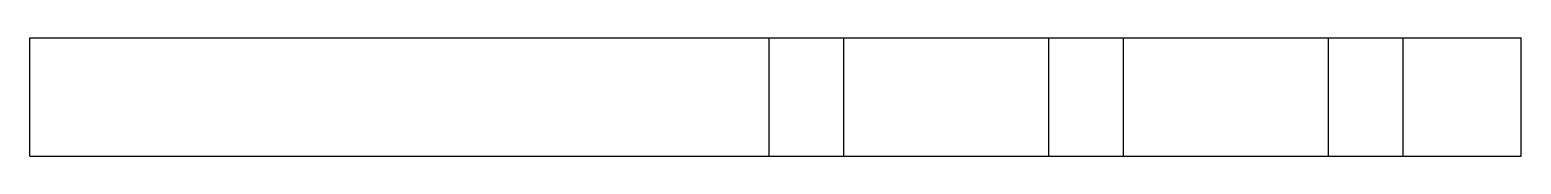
# Model space of a CAD drawing. Header units: millimetres. Extents: x 0 to 480, y 0 to 38.
import ezdxf

# ---------------------------------------------------------------- set-up
doc = ezdxf.new("R2010")
doc.units = ezdxf.units.MM

msp = doc.modelspace()

# ---------------------------------------------------------------- linework, layer by layer
at = {"layer": 'P1', "ltscale": 0.3}
for p, q in [((0, 38), (250, 38)), ((0, 0), (0, 38)), ((238, 0), (238, 38)), ((250, 38), (340, 38)), ((262, 0), (262, 38)), ((328, 0), (328, 38)), ((340, 38), (430, 38)), ((352, 0), (352, 38)), ((418, 0), (418, 38)), ((430, 38), (480, 38)), ((442, 0), (442, 38)), ((480, 0), (480, 38)), ((0, 0), (250, 0)), ((250, 0), (340, 0)), ((340, 0), (430, 0)), ((430, 0), (480, 0))]:
    msp.add_line(p, q, dxfattribs=at)

doc.saveas('drawing.dxf')
